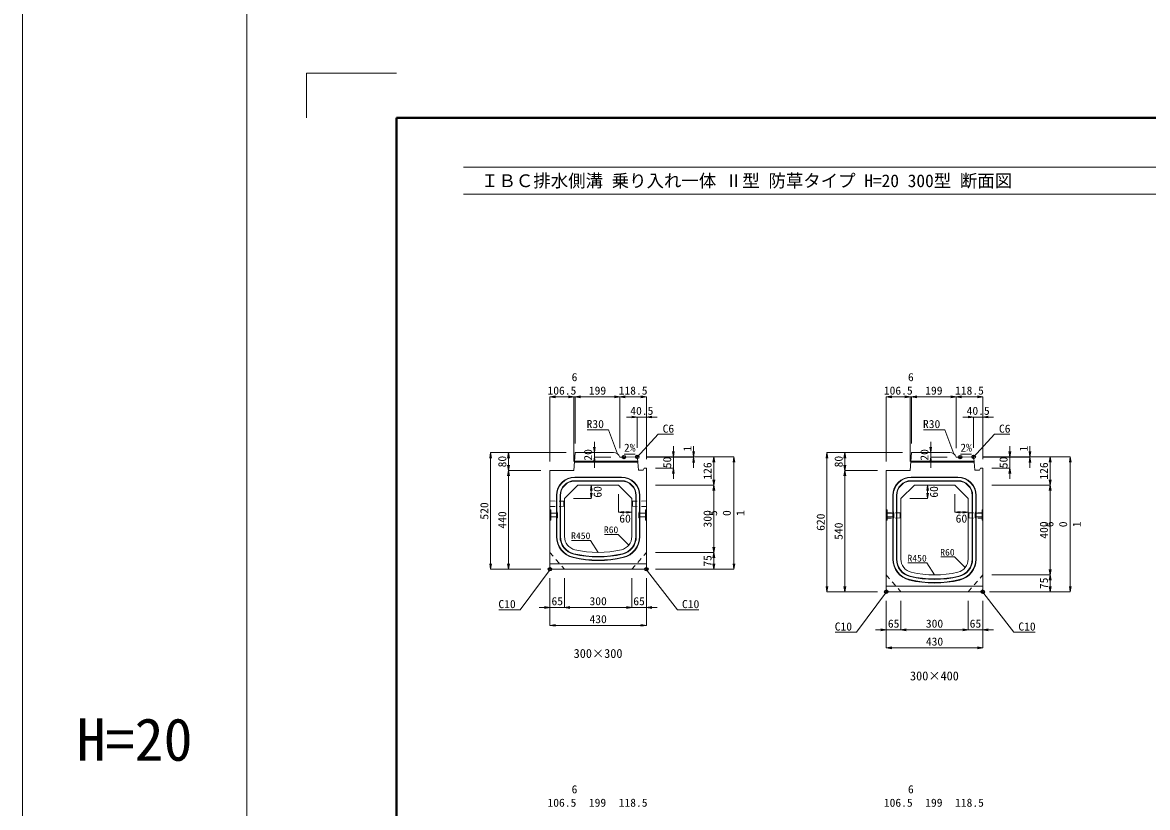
# Model space of a CAD drawing. Units: millimetres at full size; some dimension numbers follow another scale. Extents: x -1267 to 18002, y -8040 to 14480.
# Drawn here: x -1267 to 3750, y 2667 to 6165 of the extents above; entities that cross this region are included whole.
import ezdxf
from ezdxf.enums import TextEntityAlignment as Align

# ---------------------------------------------------------------- set-up
doc = ezdxf.new("R2010")
doc.units = ezdxf.units.MM
doc.header["$LTSCALE"] = 30
doc.header["$PDMODE"] = 32
doc.header["$PDSIZE"] = 15
doc.linetypes.add('USER1', pattern=[1.35, 0.75, -0.6])
doc.linetypes.add('USER3', pattern=[1.35, 0.75, -0.6])
for name, color, linetype, lineweight in [('0_2', 7, 'Continuous', 13), ('Defpoints_3', 1, 'Continuous', 13), ('インサート', 3, 'USER1', 9), ('吊りマスター', 4, 'USER1', 9), ('図枠', 7, 'Continuous', 5), ('寸法線', 7, 'Continuous', 13), ('引出線', 4, 'Continuous', 13), ('本体', 2, 'Continuous', 13), ('目地', 132, 'Continuous', 5)]:
    doc.layers.add(name, color=color, linetype=linetype, lineweight=lineweight)
doc.layers.add('作業エリア', color=11, linetype='Continuous')
doc.styles.add('ＭＳ ゴシック', font='')
doc.styles.add('ＭＳ 明朝', font='')
doc.styles.get('ＭＳ ゴシック').set_extended_font_data('MS Gothic')
doc.styles.get('ＭＳ 明朝').set_extended_font_data('MS Mincho')

# ---------------------------------------------------------------- blocks, each defined once
blk = doc.blocks.new('open_arrow')
at = {"color": 0, "linetype": 'Continuous', "lineweight": -2}
blk.add_lwpolyline([(7.5, 1.25), (0, 0), (7.5, -1.25)], dxfattribs=at)

msp = doc.modelspace()

# ---------------------------------------------------------------- linework, layer by layer
at = {"layer": '0_2', "color": 5}
for p, q in [((-1267.22, 14480.25), (-1267.22, -8040.25)), ((-267.22, 14480.25), (-267.22, -8040.25))]:
    msp.add_line(p, q, dxfattribs=at)
at = {"layer": 'Defpoints_3'}
for p, q in [((0, 5940), (400, 5940)), ((0, 5740), (0, 5940))]:
    msp.add_line(p, q, dxfattribs=at)
at = {"layer": 'インサート'}
for p, q in [((1088.2, 3978.84), (1115.2, 3978.84)), ((1088.2, 3978.84), (1088.2, 3961.84)), ((1118.2, 3982.84), (1115.2, 3982.84)), ((1115.2, 3982.84), (1115.2, 3957.84)), ((1118.2, 3957.84), (1118.2, 3982.84)), ((1481.8, 3982.84), (1484.8, 3982.84)), ((1481.8, 3957.84), (1481.8, 3982.84)), ((1484.8, 3982.84), (1484.8, 3957.84)), ((1511.8, 3978.84), (1484.8, 3978.84)), ((1511.8, 3978.84), (1511.8, 3961.84)), ((2588.2, 3978.84), (2615.2, 3978.84)), ((2588.2, 3978.84), (2588.2, 3961.84)), ((2618.2, 3982.84), (2615.2, 3982.84)), ((2615.2, 3982.84), (2615.2, 3957.84)), ((2618.2, 3957.84), (2618.2, 3982.84)), ((2981.8, 3982.84), (2984.8, 3982.84)), ((2981.8, 3957.84), (2981.8, 3982.84)), ((2984.8, 3982.84), (2984.8, 3957.84)), ((3011.8, 3978.84), (2984.8, 3978.84)), ((3011.8, 3978.84), (3011.8, 3961.84)), ((1088.2, 3961.84), (1115.2, 3961.84)), ((1115.2, 3957.84), (1118.2, 3957.84)), ((1484.8, 3957.84), (1481.8, 3957.84)), ((1511.8, 3961.84), (1484.8, 3961.84)), ((2588.2, 3961.84), (2615.2, 3961.84)), ((2615.2, 3957.84), (2618.2, 3957.84)), ((2984.8, 3957.84), (2981.8, 3957.84)), ((3011.8, 3961.84), (2984.8, 3961.84))]:
    msp.add_line(p, q, dxfattribs=at)
at = {"layer": '作業エリア'}
for p in [(1415, 4228.34), (1474.5, 4229.53), (2915, 4228.34), (2974.5, 4229.53), (1085, 3728.34), (1515, 3728.34), (2585, 3628.34), (3015, 3628.34)]:
    msp.add_point(p, dxfattribs=at)
at = {"layer": '吊りマスター'}
for p, q in [((1085, 4032.84), (1085, 4007.84)), ((1085, 4032.84), (1147, 4031.34)), ((1147, 4031.34), (1147, 4009.34)), ((1515, 4032.84), (1453, 4031.34)), ((1453, 4031.34), (1453, 4009.34)), ((1515, 4032.84), (1515, 4007.84)), ((1085, 4007.84), (1147, 4009.34)), ((1515, 4007.84), (1453, 4009.34)), ((2585, 3980.84), (2585, 3955.84)), ((2585, 3980.84), (2647, 3979.34)), ((2647, 3979.34), (2647, 3957.34)), ((3015, 3980.84), (2953, 3979.34)), ((2953, 3979.34), (2953, 3957.34)), ((3015, 3980.84), (3015, 3955.84)), ((2585, 3955.84), (2647, 3957.34)), ((3015, 3955.84), (2953, 3957.34))]:
    msp.add_line(p, q, dxfattribs=at)
at = {"layer": '図枠', "lineweight": 40}
for p, q in [((400, 200), (400, 5740)), ((400, 5740), (8200, 5740))]:
    msp.add_line(p, q, dxfattribs=at)
at = {"layer": '図枠', "lineweight": 13}
for p, q in [((700, 5520), (7900, 5520)), ((700, 5400), (7900, 5400))]:
    msp.add_line(p, q, dxfattribs=at)
at = {"layer": '寸法線'}
for p, q in [((1085, 4496.89), (1191.5, 4496.89)), ((1085, 4208.34), (1085, 4496.89)), ((1167.5, 4496.89), (1221.5, 4496.89)), ((1191.5, 4208.34), (1191.5, 4496.89)), ((1191.5, 4208.34), (1191.5, 4496.89)), ((1197.5, 4496.89), (1396.63, 4496.89)), ((1197.5, 4288.34), (1197.5, 4496.89)), ((1197.5, 4288.34), (1197.5, 4496.89)), ((1396.63, 4496.89), (1515, 4496.89)), ((1396.63, 4268.34), (1396.63, 4496.89)), ((1396.63, 4268.34), (1396.63, 4496.89)), ((1515, 4219.53), (1515, 4496.89)), ((2585, 4496.89), (2691.5, 4496.89)), ((2585, 4208.34), (2585, 4496.89)), ((2667.5, 4496.89), (2721.5, 4496.89)), ((2691.5, 4208.34), (2691.5, 4496.89)), ((2691.5, 4208.34), (2691.5, 4496.89)), ((2697.5, 4496.89), (2896.63, 4496.89)), ((2697.5, 4288.34), (2697.5, 4496.89)), ((2697.5, 4288.34), (2697.5, 4496.89)), ((2896.63, 4496.89), (3015, 4496.89)), ((2896.63, 4268.34), (2896.63, 4496.89)), ((2896.63, 4268.34), (2896.63, 4496.89)), ((3015, 4219.53), (3015, 4496.89)), ((1426.5, 4406.89), (1563, 4406.89)), ((1474.5, 4269.53), (1474.5, 4406.89)), ((1515, 4219.53), (1515, 4406.89)), ((2926.5, 4406.89), (3063, 4406.89)), ((2974.5, 4269.53), (2974.5, 4406.89)), ((3015, 4219.53), (3015, 4406.89)), ((1282.93, 4296.34), (1282.93, 4180.34)), ((1635.62, 4131.53), (1635.62, 4277.53)), ((1725.62, 4180.34), (1725.62, 4277.53)), ((2782.93, 4296.34), (2782.93, 4180.34)), ((3135.62, 4131.53), (3135.62, 4277.53)), ((3225.62, 4180.34), (3225.62, 4277.53)), ((820.14, 3728.34), (820.14, 4248.34)), ((1157.5, 4248.34), (820.14, 4248.34)), ((900.14, 4168.34), (900.14, 4248.34)), ((1157.5, 4248.34), (900.14, 4248.34)), ((1356.63, 4228.34), (1282.93, 4228.34)), ((1514.5, 4229.53), (1905.62, 4229.53)), ((1514.5, 4229.53), (1815.62, 4229.53)), ((1514.5, 4229.53), (1725.62, 4229.53)), ((1514.5, 4229.53), (1635.62, 4229.53)), ((1514.5, 4228.34), (1725.62, 4228.34)), ((1815.62, 4103.34), (1815.62, 4229.53)), ((1905.62, 3728.34), (1905.62, 4229.53)), ((2320.14, 3628.34), (2320.14, 4248.34)), ((2657.5, 4248.34), (2320.14, 4248.34)), ((2400.14, 4168.34), (2400.14, 4248.34)), ((2657.5, 4248.34), (2400.14, 4248.34)), ((2856.63, 4228.34), (2782.93, 4228.34)), ((3014.5, 4229.53), (3405.62, 4229.53)), ((3014.5, 4229.53), (3315.62, 4229.53)), ((3014.5, 4229.53), (3225.62, 4229.53)), ((3014.5, 4229.53), (3135.62, 4229.53)), ((3014.5, 4228.34), (3225.62, 4228.34)), ((3315.62, 4103.34), (3315.62, 4229.53)), ((3405.62, 3628.34), (3405.62, 4229.53)), ((900.14, 3728.34), (900.14, 4168.34)), ((1045, 4168.34), (900.14, 4168.34)), ((1045, 4168.34), (900.14, 4168.34)), ((1555, 4179.53), (1635.62, 4179.53)), ((2400.14, 3628.34), (2400.14, 4168.34)), ((2545, 4168.34), (2400.14, 4168.34)), ((2545, 4168.34), (2400.14, 4168.34)), ((3055, 4179.53), (3135.62, 4179.53)), ((1250, 4103.34), (1269.29, 4103.34)), ((1269.29, 4043.34), (1269.29, 4103.34)), ((1555, 4103.34), (1815.62, 4103.34)), ((1555, 4103.34), (1815.62, 4103.34)), ((1815.62, 3803.34), (1815.62, 4103.34)), ((2750, 4103.34), (2769.29, 4103.34)), ((2769.29, 4043.34), (2769.29, 4103.34)), ((3055, 4103.34), (3315.62, 4103.34)), ((3055, 4103.34), (3315.62, 4103.34)), ((3315.62, 3703.34), (3315.62, 4103.34)), ((1190, 4043.34), (1269.29, 4043.34)), ((1390, 4063.34), (1390, 3982.61)), ((2690, 4043.34), (2769.29, 4043.34)), ((2890, 4063.34), (2890, 3982.61)), ((1390, 3982.61), (1450, 3982.61)), ((1450, 4003.34), (1450, 3982.61)), ((2890, 3982.61), (2950, 3982.61)), ((2950, 4003.34), (2950, 3982.61)), ((1555, 3803.34), (1815.62, 3803.34)), ((1555, 3803.34), (1815.62, 3803.34)), ((1815.62, 3728.34), (1815.62, 3803.34)), ((1045, 3728.34), (820.14, 3728.34)), ((1045, 3728.34), (900.14, 3728.34)), ((1555, 3728.34), (1815.62, 3728.34)), ((1555, 3728.34), (1905.62, 3728.34)), ((1085, 3688.34), (1085, 3558.34)), ((1085, 3688.34), (1085, 3478.34)), ((1150, 3688.34), (1150, 3558.34)), ((1150, 3688.34), (1150, 3558.34)), ((1450, 3688.34), (1450, 3558.34)), ((1450, 3688.34), (1450, 3558.34)), ((1515, 3688.34), (1515, 3558.34)), ((1515, 3688.34), (1515, 3478.34)), ((3055, 3703.34), (3315.62, 3703.34)), ((3055, 3703.34), (3315.62, 3703.34)), ((3315.62, 3628.34), (3315.62, 3703.34)), ((2545, 3628.34), (2320.14, 3628.34)), ((2545, 3628.34), (2400.14, 3628.34)), ((3045, 3628.34), (3315.62, 3628.34)), ((3045, 3628.34), (3405.62, 3628.34)), ((2585, 3588.34), (2585, 3458.34)), ((2585, 3588.34), (2585, 3378.34)), ((2650, 3588.34), (2650, 3458.34)), ((2650, 3588.34), (2650, 3458.34)), ((2950, 3588.34), (2950, 3458.34)), ((2950, 3588.34), (2950, 3458.34)), ((3015, 3588.34), (3015, 3458.34)), ((3015, 3588.34), (3015, 3378.34)), ((1037, 3558.34), (1198, 3558.34)), ((1150, 3558.34), (1450, 3558.34)), ((1402, 3558.34), (1563, 3558.34)), ((1085, 3478.34), (1515, 3478.34)), ((2537, 3458.34), (2698, 3458.34)), ((2650, 3458.34), (2950, 3458.34)), ((2902, 3458.34), (3063, 3458.34)), ((2585, 3378.34), (3015, 3378.34))]:
    msp.add_line(p, q, dxfattribs=at)
at = {"layer": '引出線'}
for points in [[(1385.67, 4242.84), (1345.65, 4350.63), (1250.98, 4350.63)], [(1471.75, 4226.48), (1567.35, 4330), (1635.7, 4330)], [(2885.67, 4242.84), (2845.65, 4350.63), (2750.98, 4350.63)], [(2971.75, 4226.48), (3067.35, 4330), (3135.7, 4330)], [(1415.67, 4241.22), (1464.38, 4242.19), (1415.64, 4241.22)], [(2915.67, 4241.22), (2964.38, 4242.19), (2915.64, 4241.22)], [(1437.07, 3836.66), (1389.78, 3883.6), (1327.55, 3883.6)], [(1300, 3803.34), (1265.29, 3856.93), (1181.12, 3856.93)], [(2937.07, 3736.66), (2889.78, 3783.6), (2827.55, 3783.6)], [(1090, 3733.34), (952.2, 3548.19), (857.52, 3548.19)], [(1510, 3733.34), (1653.67, 3548.19), (1748.34, 3548.19)], [(2800, 3703.34), (2765.29, 3756.93), (2681.12, 3756.93)], [(2590, 3633.34), (2452.2, 3448.19), (2357.52, 3448.19)], [(3010, 3633.34), (3153.67, 3448.19), (3248.34, 3448.19)]]:
    msp.add_lwpolyline(points, dxfattribs=at)
at = {"layer": '本体'}
for p, q in [((1191.5, 4168.34), (1197.5, 4248.34)), ((1197.5, 4248.34), (1368.35, 4248.34)), ((1415, 4228.34), (1396.63, 4228.34)), ((1468.5, 4229.41), (1415, 4228.34)), ((1468.5, 4229.41), (1475, 4223.55)), ((1475, 4223.55), (1479.5, 4169.53)), ((2691.5, 4168.34), (2697.5, 4248.34)), ((2697.5, 4248.34), (2868.35, 4248.34)), ((2915, 4228.34), (2896.63, 4228.34)), ((2968.5, 4229.41), (2915, 4228.34)), ((2968.5, 4229.41), (2975, 4223.55)), ((2975, 4223.55), (2979.5, 4169.53)), ((1085, 4168.34), (1085, 3738.34)), ((1085, 4168.34), (1191.5, 4168.34)), ((1479.5, 4169.53), (1500, 4169.53)), ((1500, 4169.53), (1505, 4179.53)), ((1505, 4179.53), (1515, 4179.53)), ((1515, 3738.34), (1515, 4179.53)), ((2585, 4168.34), (2585, 3638.34)), ((2585, 4168.34), (2691.5, 4168.34)), ((2979.5, 4169.53), (3000, 4169.53)), ((3000, 4169.53), (3005, 4179.53)), ((3005, 4179.53), (3015, 4179.53)), ((3015, 3638.34), (3015, 4179.53)), ((1150, 4043.34), (1210, 4103.34)), ((1210, 4103.34), (1390, 4103.34)), ((1390, 4103.34), (1450, 4043.34)), ((2650, 4043.34), (2710, 4103.34)), ((2710, 4103.34), (2890, 4103.34)), ((2890, 4103.34), (2950, 4043.34)), ((1150, 4043.34), (1150, 3873.87)), ((1450, 3873.87), (1450, 4043.34)), ((2650, 4043.34), (2650, 3773.87)), ((2950, 3773.87), (2950, 4043.34)), ((1085, 3738.34), (1095, 3728.34)), ((1095, 3728.34), (1505, 3728.34)), ((1505, 3728.34), (1515, 3738.34)), ((2585, 3638.34), (2595, 3628.34)), ((2595, 3628.34), (3005, 3628.34)), ((3005, 3628.34), (3015, 3638.34))]:
    msp.add_line(p, q, dxfattribs=at)
at = {"layer": '本体', "lineweight": 9}
for p, q in [((1085, 3994.84), (1088.2, 3992.84)), ((1088.2, 3992.84), (1088.2, 3947.84)), ((1515, 3994.84), (1511.8, 3992.84)), ((1511.8, 3992.84), (1511.8, 3947.84)), ((2585, 3994.84), (2588.2, 3992.84)), ((2588.2, 3992.84), (2588.2, 3947.84)), ((3015, 3994.84), (3011.8, 3992.84)), ((3011.8, 3992.84), (3011.8, 3947.84)), ((1088.2, 3947.84), (1085, 3945.84)), ((1511.8, 3947.84), (1515, 3945.84)), ((2588.2, 3947.84), (2585, 3945.84)), ((3011.8, 3947.84), (3015, 3945.84)), ((1085, 3753.34), (1515, 3753.34)), ((2585, 3653.34), (3015, 3653.34))]:
    msp.add_line(p, q, dxfattribs=at)
at = {"layer": '本体', "linetype": 'USER3', "lineweight": 9}
for p, q in [((1085, 3803.34), (1150, 3728.34)), ((1450, 3728.34), (1515, 3803.34)), ((2585, 3703.34), (2650, 3628.34)), ((2950, 3628.34), (3015, 3703.34))]:
    msp.add_line(p, q, dxfattribs=at)
at = {"layer": '本体'}
for centre, radius, start, end in [((1368.35, 4218.34), 30, 19.47122, 90), ((2868.35, 4218.34), 30, 19.47122, 90), ((1210, 3873.87), 60, 180, 256.65764), ((1390, 3873.87), 60, 283.34236, 0), ((1300, 4253.34), 450, 256.65764, 283.34236), ((2710, 3773.87), 60, 180, 256.65764), ((2890, 3773.87), 60, 283.34236, 0), ((2800, 4153.34), 450, 256.65764, 283.34236)]:
    msp.add_arc(centre, radius, start, end, dxfattribs=at)
at = {"layer": '目地'}
for p, q in [((1476.43, 4206.34), (1194.35, 4206.34)), ((1476.1, 4210.34), (1194.65, 4210.34)), ((2976.43, 4206.34), (2694.35, 4206.34)), ((2976.1, 4210.34), (2694.65, 4210.34)), ((1404, 4139.34), (1196, 4139.34)), ((1404, 4137.34), (1196, 4137.34)), ((1404, 4123.34), (1196, 4123.34)), ((1404, 4121.34), (1196, 4121.34)), ((2904, 4139.34), (2696, 4139.34)), ((2904, 4137.34), (2696, 4137.34)), ((2904, 4123.34), (2696, 4123.34)), ((2904, 4121.34), (2696, 4121.34)), ((1114, 4057.34), (1114, 3873.87)), ((1116, 4057.34), (1116, 3873.87)), ((1130, 4057.34), (1130, 3873.87)), ((1132, 4057.34), (1132, 3873.87)), ((1468, 3873.87), (1468, 4057.34)), ((1470, 3873.87), (1470, 4057.34)), ((1484, 3873.87), (1484, 4057.34)), ((1486, 3873.87), (1486, 4057.34)), ((2614, 4057.34), (2614, 3773.87)), ((2616, 4057.34), (2616, 3773.87)), ((2630, 4057.34), (2630, 3773.87)), ((2632, 4057.34), (2632, 3773.87)), ((2968, 3773.87), (2968, 4057.34)), ((2970, 3773.87), (2970, 4057.34)), ((2984, 3773.87), (2984, 4057.34)), ((2986, 3773.87), (2986, 4057.34))]:
    msp.add_line(p, q, dxfattribs=at)
for centre, radius, start, end in [((1196, 4057.34), 82, 90, 180), ((1196, 4057.34), 80, 90, 180), ((1196, 4057.34), 66, 90, 180), ((1196, 4057.34), 64, 90, 180), ((1404, 4057.34), 82, 0, 90), ((1404, 4057.34), 80, 0, 90), ((1404, 4057.34), 66, 0, 90), ((1404, 4057.34), 64, 0, 90), ((2696, 4057.34), 82, 90, 180), ((2696, 4057.34), 80, 90, 180), ((2696, 4057.34), 66, 90, 180), ((2696, 4057.34), 64, 90, 180), ((2904, 4057.34), 82, 0, 90), ((2904, 4057.34), 80, 0, 90), ((2904, 4057.34), 66, 0, 90), ((2904, 4057.34), 64, 0, 90), ((1210, 3873.87), 96, 180, 256.65764), ((1210, 3873.87), 94, 180, 256.65764), ((1210, 3873.87), 80, 180, 256.65764), ((1210, 3873.87), 78, 180, 256.65764), ((1390, 3873.87), 78, 283.34236, 0), ((1390, 3873.87), 80, 283.34236, 0), ((1390, 3873.87), 94, 283.34236, 0), ((1390, 3873.87), 96, 283.34236, 0), ((1300, 4253.34), 486, 256.65764, 283.34236), ((1300, 4253.34), 484, 256.65764, 283.34236), ((1300, 4253.34), 470, 256.65764, 283.34236), ((1300, 4253.34), 468, 256.65764, 283.34236), ((2710, 3773.87), 96, 180, 256.65764), ((2710, 3773.87), 94, 180, 256.65764), ((2710, 3773.87), 80, 180, 256.65764), ((2710, 3773.87), 78, 180, 256.65764), ((2890, 3773.87), 78, 283.34236, 0), ((2890, 3773.87), 80, 283.34236, 0), ((2890, 3773.87), 94, 283.34236, 0), ((2890, 3773.87), 96, 283.34236, 0), ((2800, 4153.34), 486, 256.65764, 283.34236), ((2800, 4153.34), 484, 256.65764, 283.34236), ((2800, 4153.34), 470, 256.65764, 283.34236), ((2800, 4153.34), 468, 256.65764, 283.34236)]:
    msp.add_arc(centre, radius, start, end, dxfattribs=at)

# ---------------------------------------------------------------- block references
at = {"layer": '寸法線', "xscale": 3.2, "yscale": 3.2}
for p in [(1085, 4496.89), (1197.5, 4496.89), (1396.63, 4496.89), (2585, 4496.89), (2697.5, 4496.89), (2896.63, 4496.89), (1515, 4406.89), (3015, 4406.89), (1390, 3982.61), (2890, 3982.61), (1150, 3558.34), (1150, 3558.34), (1515, 3558.34), (1085, 3478.34), (2650, 3458.34), (2650, 3458.34), (3015, 3458.34), (2585, 3378.34)]:
    msp.add_blockref('open_arrow', p, dxfattribs=at)
for p, rotation in [((1191.5, 4496.89), 180), ((1396.63, 4496.89), 180), ((1515, 4496.89), 180), ((2691.5, 4496.89), 180), ((2896.63, 4496.89), 180), ((3015, 4496.89), 180), ((1474.5, 4406.89), 180), ((2974.5, 4406.89), 180), ((1282.93, 4248.34), 90), ((2782.93, 4248.34), 90), ((820.14, 4248.34), 270), ((900.14, 4248.34), 270), ((1282.93, 4228.34), 270), ((1635.62, 4229.53), 90), ((1725.62, 4229.53), 90), ((1725.62, 4228.34), 270), ((1815.62, 4229.53), 270), ((1905.62, 4229.53), 270), ((2320.14, 4248.34), 270), ((2400.14, 4248.34), 270), ((2782.93, 4228.34), 270), ((3135.62, 4229.53), 90), ((3225.62, 4229.53), 90), ((3225.62, 4228.34), 270), ((3315.62, 4229.53), 270), ((3405.62, 4229.53), 270), ((900.14, 4168.34), 90), ((900.14, 4168.34), 270), ((1635.62, 4179.53), 270), ((2400.14, 4168.34), 90), ((2400.14, 4168.34), 270), ((3135.62, 4179.53), 270), ((1815.62, 4103.34), 90), ((3315.62, 4103.34), 90), ((1269.29, 4103.34), 270), ((1269.29, 4043.34), 90), ((1815.62, 4103.34), 270), ((2769.29, 4103.34), 270), ((2769.29, 4043.34), 90), ((3315.62, 4103.34), 270), ((1450, 3982.61), 180), ((2950, 3982.61), 180), ((1815.62, 3803.34), 90), ((1815.62, 3803.34), 270), ((820.14, 3728.34), 90), ((900.14, 3728.34), 90), ((1815.62, 3728.34), 90), ((1905.62, 3728.34), 90), ((3315.62, 3703.34), 90), ((3315.62, 3703.34), 270), ((2320.14, 3628.34), 90), ((2400.14, 3628.34), 90), ((3315.62, 3628.34), 90), ((3405.62, 3628.34), 90), ((1085, 3558.34), 180), ((1450, 3558.34), 180), ((1450, 3558.34), 180), ((1515, 3478.34), 180), ((2585, 3458.34), 180), ((2950, 3458.34), 180), ((2950, 3458.34), 180), ((3015, 3378.34), 180)]:
    msp.add_blockref('open_arrow', p, dxfattribs=dict(at, rotation=rotation))
at = {"layer": '引出線'}
for p, xscale, yscale, rotation in [((1385.67, 4242.84), 0.16, 0.16, 110.4), ((1415.67, 4241.22), 0.16, 0.16, 1.1), ((1471.75, 4226.48), 0.16, 0.16, 47.3), ((2885.67, 4242.84), 0.16, 0.16, 110.4), ((2915.67, 4241.22), 0.16, 0.16, 1.1), ((2971.75, 4226.48), 0.16, 0.16, 47.3), ((1437.07, 3836.66), 0.133, 0.133, 135.2), ((1300, 3803.34), 0.133, 0.133, 122.9), ((1090, 3733.34), 0.16, 0.16, 233.3), ((1510, 3733.34), 0.16, 0.16, 307.8), ((2937.07, 3736.66), 0.133, 0.133, 135.2), ((2800, 3703.34), 0.133, 0.133, 122.9), ((2590, 3633.34), 0.16, 0.16, 233.3), ((3010, 3633.34), 0.16, 0.16, 307.8)]:
    msp.add_blockref('open_arrow', p, dxfattribs=dict(at, xscale=xscale, yscale=yscale, rotation=rotation))

# ---------------------------------------------------------------- texts
at = {"layer": '0_2'}
for s, height, style, p in [('300×300', 40.03, 'ＭＳ 明朝', (1299.52, 3353.37)), ('300×400', 40.03, 'ＭＳ 明朝', (2799.52, 3253.37)), ('H=20', 189.9, 'ＭＳ ゴシック', (-767.22, 2970))]:
    msp.add_text(s, height=height, dxfattribs=dict(at, style=style)).set_placement(p, align=Align.MIDDLE_CENTER)
at = {"layer": '図枠', "style": 'ＭＳ ゴシック'}
msp.add_text('\u3000ＩＢＣ排水側溝 乗り入れ一体 Ⅱ型 防草タイプ H=20 300型 断面図', height=56.96, dxfattribs=at).set_placement((700, 5460), align=Align.MIDDLE_LEFT)
at = {"layer": '寸法線', "style": 'ＭＳ 明朝', "width": 1.05}
for s, p in [('6', (1194.5, 4584.89)), ('6', (2694.5, 4584.89)), ('106.5', (1138.25, 4524.89)), ('199', (1297.07, 4524.89)), ('118.5', (1455.82, 4524.89)), ('106.5', (2638.25, 4524.89)), ('199', (2797.07, 4524.89)), ('118.5', (2955.82, 4524.89)), ('40.5', (1494.75, 4434.89)), ('40.5', (2994.75, 4434.89)), ('60', (1420, 3954.61)), ('60', (2920, 3954.61)), ('65', (1117.5, 3586.34)), ('300', (1300, 3586.34)), ('65', (1482.5, 3586.34)), ('430', (1300, 3506.34)), ('65', (2617.5, 3486.34)), ('300', (2800, 3486.34)), ('65', (2982.5, 3486.34)), ('430', (2800, 3406.34)), ('6', (1194.5, 2748.2)), ('6', (2694.5, 2748.2)), ('106.5', (1138.25, 2688.2)), ('199', (1297.07, 2688.2)), ('118.5', (1455.82, 2688.2)), ('106.5', (2638.25, 2688.2)), ('199', (2797.07, 2688.2)), ('118.5', (2955.82, 2688.2))]:
    msp.add_text(s, height=36.03, dxfattribs=at).set_placement(p, align=Align.MIDDLE_CENTER)
for s, p in [('1', (1697.62, 4266.53)), ('1', (3197.62, 4266.53)), ('80', (872.14, 4208.34)), ('20', (1254.93, 4238.34)), ('50', (1607.62, 4204.53)), ('80', (2372.14, 4208.34)), ('20', (2754.93, 4238.34)), ('50', (3107.62, 4204.53)), ('126', (1787.62, 4166.44)), ('126', (3287.62, 4166.44)), ('60', (1297.29, 4073.34)), ('60', (2797.29, 4073.34)), ('520', (792.14, 3988.34)), ('440', (872.14, 3948.34)), ('300', (1787.62, 3953.34)), ('620', (2292.14, 3938.34)), ('540', (2372.14, 3898.34)), ('400', (3287.62, 3903.34)), ('75', (1787.62, 3765.84)), ('75', (3287.62, 3665.84))]:
    msp.add_text(s, height=36.03, rotation=90, dxfattribs=at).set_placement(p, align=Align.MIDDLE_CENTER)
for s, p in [('5', (1841.17, 3965.98)), ('0', (1902.19, 3965.98)), ('1', (1963.21, 3965.98)), ('6', (3341.17, 3915.98)), ('0', (3402.19, 3915.98)), ('1', (3463.21, 3915.98))]:
    msp.add_text(s, height=36.03, rotation=90, dxfattribs=at).set_placement(p, align=Align.BOTTOM_LEFT)
at = {"layer": '引出線', "style": 'ＭＳ 明朝', "width": 1.05}
for s, height, p in [('R30', 36.03, (1325.65, 4393.83)), ('R30', 36.03, (2825.65, 4393.83)), ('R60', 30.02, (1389.78, 3919.6)), ('R450', 30.02, (1265.29, 3892.93)), ('R60', 30.02, (2889.78, 3819.6)), ('R450', 30.02, (2765.29, 3792.93)), ('C10', 36.03, (932.2, 3591.39)), ('C10', 36.03, (2432.2, 3491.39))]:
    msp.add_text(s, height=height, dxfattribs=at).set_placement(p, align=Align.TOP_RIGHT)
for s, p in [('C6', (1587.35, 4373.2)), ('C6', (3087.35, 4373.2)), ('C10', (1673.67, 3591.39)), ('C10', (3173.67, 3491.39))]:
    msp.add_text(s, height=36.03, dxfattribs=at).set_placement(p, align=Align.TOP_LEFT)
for p in [(1414.7, 4288.11), (2914.7, 4288.11)]:
    msp.add_text('2%', height=36.03, rotation=1.146, dxfattribs=at).set_placement(p, align=Align.TOP_LEFT)

doc.saveas('drawing.dxf')
